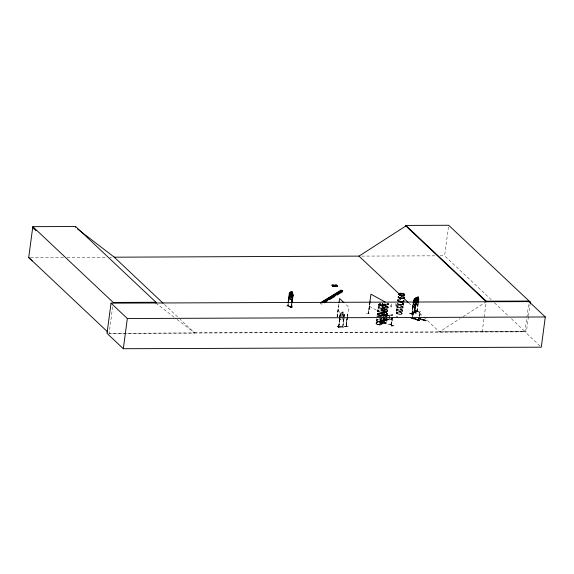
<?xml version="1.0" encoding="UTF-8"?>
<svg xmlns="http://www.w3.org/2000/svg" width="574" height="574" viewBox="0 0 574 574"><rect width="100%" height="100%" fill="white"/><g stroke="black" fill="none" stroke-linecap="round" stroke-linejoin="round"><path stroke-width="0.43" stroke-dasharray="2.87 2.15" d="M381.854 323.786C370.094 319.933 379.385 328.12 381.832 323.822M387.141 313.275L383.97 312.371L381.294 312.88M402.855 303.373L403.422 304.098M380.856 316.209L382.6 303.481M382.341 321.519L382.334 321.54A3.006 0.94 7.6 0 1 377.52 321.569A3.006 0.94 7.6 0 1 378.309 320.041A3.006 0.94 7.6 0 1 382.334 321.555L381.947 324.346A3.006 0.94 7.6 0 0 377.936 322.832A3.006 0.94 7.6 0 0 377.147 324.367A3.006 0.94 7.6 0 0 381.961 324.346L382.392 321.383A3.042 0.954 7.6 0 1 377.52 321.383A3.042 0.954 7.6 0 1 378.316 319.833A3.042 0.954 7.6 0 1 382.399 321.368L382.779 318.218M383.647 311.89L383.654 311.876A3.042 0.954 7.6 0 1 378.79 311.883A3.042 0.954 7.6 0 1 379.586 310.326A3.042 0.954 7.6 0 1 383.669 311.861L384.494 305.375A3.006 0.94 7.6 0 0 380.469 303.84L379.199 303.983L378.517 304.694M396.971 306.688L396.548 310.147M402.575 310.434L402.561 310.713M382.456 320.988L382.406 321.01A3.006 0.94 7.6 0 1 377.592 321.01A3.006 0.94 7.6 0 1 378.381 319.481A3.006 0.94 7.6 0 1 382.406 320.995L382.585 319.603M397 306.832L397.445 303.402A3.006 0.947 7.6 0 0 401.097 304.894L401.52 304.93L401.097 304.952A3.006 0.947 7.6 0 0 402.797 303.61M391.54 318.871L391.468 319.273L391.554 318.792M392.092 314.853L392.042 315.212M342.922 327.058L338.488 327.072L340.102 314.057L341.681 313.461L340.906 314.021L340.633 316.102M340.195 314.035L340.734 313.49M341.609 314.071L343.001 314.014M396.555 310.182L396.204 312.765M413.359 312.249L413.302 312.227A1.069 0.488 -72.7 0 1 413.201 313.77L413.258 313.784A1.069 0.488 -72.7 0 0 413.359 312.249L413.165 310.792M413.502 311.158L413.366 310.756M419.616 316.532L419.996 314.179A1.069 0.488 -72.7 0 0 420.096 312.636C420.692 307.98 418.668 315.743 419.752 311.797M377.247 314.193L377.283 313.777M379.285 313.648L378.976 313.849L379.392 313.935M379.149 313.87L379.507 313.748M380.77 304.249L380.246 304.306L380.662 304.428M380.419 304.363L381.158 304.464M379.888 313.964L379.12 313.784L379.658 313.978M380.763 304.148L380.462 304.17A2.985 0.94 7.6 0 1 384.436 305.641A2.985 0.94 7.6 0 1 379.651 305.655A2.985 0.94 7.6 0 1 380.44 304.134M381.208 315.37L381.294 315.578M382.549 303.402L382.736 303.976M383.647 312.687L383.906 312.959L383.188 312.687A2.985 0.94 7.6 0 1 387.185 314.143A2.985 0.94 7.6 0 1 382.399 314.157A2.985 0.94 7.6 0 1 383.188 312.636L383.281 312.73M383.669 311.488L383.726 311.503A3.006 0.94 7.6 0 1 378.862 311.51A3.006 0.94 7.6 0 1 379.651 309.974A3.006 0.94 7.6 0 1 383.676 311.488L384.049 308.661A3.006 0.94 7.6 0 0 380.024 307.198A3.006 0.94 7.6 0 0 379.235 308.733A3.006 0.94 7.6 0 0 384.042 308.712L384.056 308.668M383.712 312.959L382.994 312.808L383.367 312.636M385.039 314.287L385.233 314.473M386.46 304.909L386.524 304.794M386.058 323.047L386.044 323.298A3.006 0.94 7.6 0 0 381.954 321.827A3.006 0.94 7.6 0 0 381.165 323.363L380.01 322.545L380.289 322.021M386.869 316.654L387.68 310.878A3.042 0.954 7.6 0 1 382.801 310.878A3.042 0.954 7.6 0 1 383.604 309.321A3.042 0.954 7.6 0 1 387.68 310.857L387.737 310.512A3.006 0.94 7.6 0 0 383.669 308.97A3.006 0.94 7.6 0 0 382.88 310.505A3.006 0.94 7.6 0 0 387.694 310.484L388.132 307.528A3.042 0.954 7.6 0 1 383.245 307.542A3.042 0.954 7.6 0 1 384.049 305.992A3.042 0.954 7.6 0 1 388.124 307.528L388.182 307.176A3.006 0.94 7.6 0 0 384.114 305.641A3.006 0.94 7.6 0 0 383.324 307.169A3.006 0.94 7.6 0 0 388.139 307.155L388.584 304.177M402.812 303.502A3.006 0.94 7.6 0 1 401.484 304.787L403.142 304.6L403.436 303.926L403.4 304.363M384.121 308.159A3.006 0.94 7.6 0 0 380.096 306.638A3.006 0.94 7.6 0 0 379.306 308.173A3.006 0.94 7.6 0 0 384.121 308.159L384.48 305.361A3.006 0.94 7.6 0 0 380.469 303.854A3.006 0.94 7.6 0 0 379.679 305.375A3.006 0.94 7.6 0 0 384.494 305.375A3.006 0.94 7.6 0 1 379.679 305.375A3.006 0.94 7.6 0 1 380.469 303.854L383.425 304.349M402.532 310.412A3.006 0.94 7.6 0 0 398.507 308.891A3.006 0.94 7.6 0 0 397.717 310.426A3.006 0.94 7.6 0 0 402.532 310.412L402.977 307.09A3.006 0.94 7.6 0 1 398.162 307.09A3.006 0.94 7.6 0 1 398.952 305.562A3.006 0.94 7.6 0 1 402.977 307.076L403.364 304.069M412.082 317.939L412.491 314.1A1.069 0.488 -72.7 0 1 412.756 312.457L412.814 312.471A1.069 0.488 -72.7 0 0 412.491 314.1L412.024 317.924L419.522 320.263M419.551 312.866A1.069 0.488 -72.7 0 0 419.221 314.495L418.819 318.333L426.41 320.636L425.635 320.184L424.803 320.629L425.635 320.184M112.619 306.846L109.16 333.343L194.658 332.97L180.121 319.266M289.181 305.311L286.182 306.15M291.405 306.954L291.449 307.363L287.761 305.978C285.321 302.29 293.185 312.371 291.872 303.897M288.112 303.388L287.682 306.021M288.055 305.691C287.725 306.903 288.672 305.196 287.739 305.583M288.098 306.093L288.442 303.51M289.899 307.793L292.934 306.932M290.996 307.269L291.427 303.797M290.946 307.262L291.535 303.768M291.147 307.226L290.989 306.796L291.47 306.903M291.255 307.37L291.764 303.926M322.079 303.409L321.978 304.163L320.278 303.725M337.024 316.683L338.617 305.87L337.333 316.826M337.182 316.826L338.904 303.703M339.564 318.053L340.102 313.992M338.588 327.08L340.081 314.932L340.547 314.983L338.904 327.087L340.482 314.932M339.098 327.833L337.34 326.204L339.342 327.618M341.092 317.903L341.86 311.983L343.345 311.998L343.144 313.483M342.276 319.46L342.585 317.121M342.635 316.783L343.266 312.026M342.018 326.204L343.812 327.582M343.367 316.783L343.733 314.007L343.073 313.512M342.606 326.628C342.147 327.539 342.685 326.29 342.929 326.549M342.434 327.051L344.034 314.911L344.493 314.961L342.9 327.065L344.508 313.985L344.113 313.454L343.073 313.461M347.342 317.049L346.086 326.656L347.184 316.898M347.299 316.073L347.521 314.409M347.342 316.898L345.878 326.506M347.449 316.066L347.672 314.409M347.457 316.217L347.679 314.552M366.341 313.806L370.158 313.304M370.094 301.666L368.479 313.763L369.835 301.522M369.965 301.508L368.228 313.626M370.223 301.651L368.422 313.605M376.709 318.613L376.027 323.255M376.967 316.661L378.618 304.363M379.149 313.849L379.558 313.834M380.813 304.32L380.311 304.335M380.096 322.351L380.72 317.609M378.539 304.701C380.045 305.978 384.149 306.875 384.365 304.866M381.61 322.294L381.48 321.957L385.441 321.849M382.844 317.659L383.619 311.955M383.03 316.324L383.597 312.048A3.006 0.94 7.6 0 0 379.579 310.534A3.006 0.94 7.6 0 0 378.79 312.069A3.006 0.94 7.6 0 0 383.597 312.048M383.741 316.403L384.623 309.752L385.018 309.874L383.303 321.992L383.26 321.526M383.626 317.235L383.001 321.856M383.274 321.978L383.762 317.221M383.87 316.389L384.623 309.752M383.016 321.835L383.403 321.964L385.879 303.395M384.185 318.039L383.683 319.001M384.889 316.683L385.398 316.102L388.469 315.549L389.531 315.858L389.064 319.345L384.81 320.557L384.558 319.13L383.461 319.28M384.788 317.687L384.422 320.141M391.712 318.735C392.932 319.818 385.692 320.816 386.087 319.754L391.891 318.771L386.087 319.754M386.575 316.131C397.466 313.885 390.88 316.138 386.625 315.722L392.408 314.681L392.358 315.176L392.415 314.746M386.151 320.213L386.202 319.804M386.689 316.181L386.625 315.722M385.965 323.341L386.611 318.606M389 319.302L389.452 315.879M393.434 325.802L389.387 324.41M389.976 324.288L393.24 325.831L389.567 324.181M391.69 319.158L391.733 318.714M392.272 314.681L392.099 315.226M391.095 325.106L392.107 317.508M392.379 317.479L391.368 325.221L392.487 317.479M391.325 326.19L394.962 325.609M392.716 317.587L391.432 325.214M401.118 304.902L401.427 304.765A3.006 0.94 7.6 0 1 397.438 303.524L398.521 304.27M402.087 313.748A3.006 0.94 7.6 0 0 398.062 312.234A3.006 0.94 7.6 0 0 397.273 313.77A3.006 0.94 7.6 0 0 402.087 313.748L402.525 310.785A3.042 0.954 7.6 0 0 398.442 309.243A3.042 0.954 7.6 0 0 397.646 310.799A3.042 0.954 7.6 0 0 402.525 310.778M413.768 314.638L409.592 313.418M412.95 306.308C415.102 307.112 415.648 301.572 414.787 305.512L412.95 306.308L413.208 302.555M413.122 303.345L411.716 313.949L414.062 312.909M413.517 301.91L411.881 314.007L414.22 312.974L415.562 302.606M411.945 313.992L413.581 301.773M412.118 313.906L413.725 301.816M412.735 311.804L416.889 313.282L412.749 311.79M412.814 312.471L413.029 310.979M415.325 301.795L414.005 313.074L415.418 302.563M415.239 303.567L413.99 313.06M418.116 303.108L417.011 311.732L414.708 312.629L416.021 303.137M417.111 311.151C417.757 312.629 413.754 312.242 415.146 312.579L416.487 302.218M414.894 312.672L416.279 302.319M416.344 313.497L412.082 312.062M417.858 303.926L416.817 311.696L417.09 311.158M416.107 319.517L416.911 319.288M416.925 319.18L416.05 319.115M418.209 303.876L417.183 311.653M417.52 319.962L418.324 319.725M417.592 319.388L416.76 319.833L418.338 319.625M419.235 312.184L415.074 310.735L419.336 312.148M418.841 319.775L418.008 320.22L418.841 319.775L419.608 320.227L412.979 318.132M422.966 319.359L422.134 319.797L422.966 319.359C425.054 319.553 421.452 320.436 423.712 319.589M424.38 319.797L423.547 320.242L425.133 320.034M418.137 318.627L425.499 321.01L426.389 320.421M491.251 299.764L444.613 255.803L448.681 225.273M482.189 331.98L486.221 301.766L463.196 316.59M539.962 345.957L524.966 331.822L528.998 301.608M528.439 316.525L526.437 331.507L439.44 331.887L460.226 318.498M528.554 315.643L530.082 304.184M412.878 316.145L413.201 313.77M419.673 316.554L419.996 314.179M402.898 307.635A3.006 0.94 7.6 0 0 398.88 306.121A3.006 0.94 7.6 0 0 398.091 307.65A3.006 0.94 7.6 0 0 402.898 307.635L402.912 307.564M402.453 310.964A3.006 0.94 7.6 0 0 398.435 309.451A3.006 0.94 7.6 0 0 397.646 310.986A3.006 0.94 7.6 0 0 402.453 310.964L402.467 310.886M391.92 314.724L392.099 314.803M391.49 319.223L391.418 318.764M418.195 302.613L417.772 304.148L415.971 304.93M415.971 304.751L416.408 303.165L416.014 304.765L414.206 305.569L416.014 304.765M377.261 313.913L378.517 313.253M383.296 314.817L379.823 315.241L377.261 314.028M387.077 314.035L387.314 313.799A3.006 0.94 7.6 0 0 383.224 312.313A3.006 0.94 7.6 0 0 382.435 313.849L384.623 314.337L387.07 314.05M409.592 313.411L413.775 314.631M409.714 313.304L413.883 314.552M409.736 313.124L413.911 314.365M412.584 312.091L416.76 313.318M340.683 313.533L344.113 313.526L344.486 314.028L343.331 319.46L343.955 317.989M396.95 316.425L397.603 316.36M387.837 324.604L391.49 323.801M418.711 320.601L413.172 318.599M426.295 320.672L425.564 320.866M385.061 319.094L384.996 319.589L386.388 318.412L387.572 319.166L387.651 318.635M387.299 313.827L387.314 313.813A3.006 0.94 7.6 0 1 382.435 313.849M386.417 320.364A3.042 0.954 7.6 0 0 382.334 318.828A3.042 0.954 7.6 0 0 381.538 320.385A3.042 0.954 7.6 0 0 386.417 320.364L386.417 320.371M403.235 303.718L402.833 303.51M396.239 316.453L397.186 316.166M382.564 305.856L382.514 305.87M386.288 304.916L386.668 304.959M381.38 315.557L378.388 315.004L377.276 314.078M381.064 315.291C382.973 316.267 384.515 313.784 381.279 313.045M377.527 313.526L382.155 313.856M381.538 312.651L384.774 312.335L387.314 313.504M380.261 322.036L383.504 321.842L386.065 323.047M403.185 304.457L401.491 304.787L398.528 304.277M396.369 312.45C398.076 311.89 401.434 311.919 402.152 313.72C401.176 315.097 394.575 313.971 396.806 312.278M411.816 313.49L413.99 312.758M412.168 313.476L411.795 313.49M388.031 318.462L387.019 319.366L384.889 319.747L384.594 319.144M338.423 327.015L342.865 326.993M415.181 312.163L414.787 312.199L415.174 312.256M381.559 312.514L381.459 313.476L383.274 314.645A2.985 0.94 7.6 0 1 378.453 314.667A2.985 0.94 7.6 0 1 379.235 313.146L382.176 313.713M414.392 304.263L413.675 304.586L413.452 303.567M417.786 304.191L415.942 304.988L415.928 303.639M415.16 310.907L419.343 312.177M413.84 312.715L411.967 313.569M414.93 312.242L416.839 311.395M415.002 312.227L416.982 311.438M415.655 303.524L414.937 303.847L414.708 302.828M416.172 318.943L415.339 319.388L416.322 319.158M418.905 318.8L419.723 318.462M419.594 320.012L418.819 320.55L411.285 318.297M380.411 304.464L381.1 304.435M385.075 303.517L384.53 303.495M388.304 304.679L386.517 305.074M379.012 313.777L379.235 313.655A2.985 0.94 7.6 0 1 383.167 315.148A2.985 0.94 7.6 0 1 378.388 315.162A2.985 0.94 7.6 0 1 379.17 313.641M385.269 314.495L387.048 314.186L387.321 313.497M387.113 313.368L387.314 313.677A2.985 0.94 7.6 0 1 382.471 313.662A2.985 0.94 7.6 0 1 383.253 312.141A2.985 0.94 7.6 0 1 387.249 313.648L387.314 313.648M423.253 319.539L422.586 319.517L423.189 319.596M290.975 306.925L288.076 305.834M289.956 307.556L292.948 306.746M338.61 326.649L339.019 326.757M383.088 312.751L383.741 312.808M383.482 312.988L383.633 312.773M386.058 314.452L386.625 314.344M386.037 320.163L391.698 319.115M384.81 323.829L386.037 323.327A3.006 0.94 7.6 0 1 381.165 323.363L384.802 323.829M391.095 325.056L391.339 325.013M384.989 319.008L387.12 318.62M383.454 319.352L384.637 319.094M384.788 320.493L387.873 319.962M381.452 322.208L385.448 321.835L381.61 322.287M382.542 312.242L383.231 312.206M378.524 313.253L379.213 313.21A2.985 0.94 7.6 0 1 383.231 314.652M385.384 314.358L386.065 314.322M340.145 314.99L340.547 314.983M344.493 314.961L344.034 314.911M345.928 326.161L346.316 326.211L345.964 326.068M338.961 326.699L342.477 326.735M348.483 326.721L343.941 326.671L348.483 326.735M361.72 256.104L435.695 255.832M440.15 255.817L444.613 255.803M30.479 257.504L63.463 257.382M67.029 257.374L106.24 257.224M109.806 257.217L111.593 257.209M339.571 317.982L339.901 319.474L343.352 319.474M194.471 332.791L525.002 331.571L510.688 318.075M108.802 333.358L524.966 331.822M401.47 304.916L399.181 304.629L397.38 303.624A2.985 0.94 7.6 0 0 401.434 305.074A2.985 0.94 7.6 0 0 402.223 303.553M379.601 314.043L379.141 313.971M385.362 314.502L382.399 314A3.006 0.947 7.6 0 1 383.202 312.464A3.006 0.947 7.6 0 1 387.228 313.978A3.006 0.947 7.6 0 1 382.406 314L383.073 314.2M386.467 304.866L383.669 304.493L384.343 304.694M379.809 315.363L380.591 315.456M378.553 324.733L379.335 324.834M399.181 304.615L399.935 304.772M346.065 326.491L348.813 307.212L345.125 303.732M388.454 315.6L389.531 315.858M412.885 304.952L413 306.322M414.091 304.191L414.206 305.569L414.119 304.177M418.97 318.226L426.417 320.622M418.726 318.434L426.152 320.737M413 318.068L419.58 320.12L411.938 318.025M411.364 318.154L418.977 320.486M379.658 305.483L380.325 305.698M379.055 315.198L377.843 314.739M391.518 318.699L391.877 318.814M369.333 306.251L384.386 314.617M388.383 303.861L387.995 303.589A3.006 0.94 7.6 0 1 386.639 304.866A3.006 0.94 7.6 0 1 382.6 303.603M386.718 303.424A2.985 0.94 7.6 0 1 388.232 304.851A2.985 0.94 7.6 0 1 384.329 304.866L382.743 303.969M155.87 303.165L174.209 317.25M177.029 319.424L194.658 332.97M344.034 326.721L348.411 326.635M337.519 326.197L339.334 327.862M494.487 302.814L508.09 315.635M408.788 303L423.138 316.525M423.791 317.135L439.627 332.066M337.986 310.606L344.127 316.396M339.901 319.474L339.65 317.989M164.473 304.521L179.468 318.656M423.562 320.134A309.235 46.774 16.7 0 1 410.381 318.405M403.192 303.56A2.985 0.94 7.6 0 1 401.506 304.579A2.985 0.94 7.6 0 1 397.667 303.581M402.833 303.366A3.006 0.947 7.6 0 1 401.499 304.658A3.006 0.947 7.6 0 1 397.452 303.388M400.903 296.643A3.006 0.94 7.6 0 1 402.424 296.901M400.925 296.435A3.042 0.954 7.6 0 1 402.467 296.701M401.735 296.363A3.042 0.954 7.6 0 1 402.489 296.528M399.734 299.571A3.042 0.954 7.6 0 1 400.501 299.599M399.712 299.743A3.042 0.954 7.6 0 1 400.48 299.772M399.777 299.391A3.006 0.94 7.6 0 1 400.53 299.42M396.175 303.847A4.047 2.662 -65.6 0 1 396.304 305.677L396.785 305.59L395.974 306.595L395.393 305.849L395.873 305.755A3.379 2.224 -65.6 0 0 395.464 303.639M391.712 303.897A4.047 2.662 -65.6 0 0 390.499 306.746L390.019 306.839L390.65 307.578L391.511 306.559L391.03 306.652A3.379 2.224 -65.6 0 1 392.609 303.675M377.183 316.453A3.006 0.94 7.6 0 1 381.107 316.439M377.527 316.468A3.042 0.954 7.6 0 1 380.34 316.461M382.155 318.592A3.006 0.94 7.6 0 1 379.378 318.606M384.329 304.866A2.985 0.94 7.6 0 1 382.815 303.438M387.428 303.352A3.006 0.94 7.6 0 1 386.639 304.887A3.006 0.94 7.6 0 1 382.614 303.373M381.057 316.532A3.042 0.954 7.6 0 1 382.779 315.492A3.042 0.954 7.6 0 1 386.689 316.511M383.934 318.606A3.006 0.94 7.6 0 1 386.302 320.141A3.006 0.94 7.6 0 1 382.04 320.156A3.006 0.94 7.6 0 1 381.158 318.62M380.885 316.468A3.006 0.94 7.6 0 1 382.772 315.7A3.006 0.94 7.6 0 1 386.252 316.446M381.079 316.36A3.042 0.954 7.6 0 1 382.801 315.32A3.042 0.954 7.6 0 1 386.711 316.339M381.516 316.432A3.006 0.94 7.6 0 1 382.844 315.14A3.006 0.94 7.6 0 1 386.883 316.41M342.111 312.278L342.047 312.773L342.922 312.773L342.994 312.278L342.111 312.278M388.06 307.693L388.06 307.714A3.006 0.94 7.6 0 1 383.245 307.729A3.006 0.94 7.6 0 1 384.035 306.193A3.006 0.94 7.6 0 1 388.06 307.714L388.06 307.678M387.615 311.029L387.608 311.043A3.006 0.94 7.6 0 1 382.801 311.065A3.006 0.94 7.6 0 1 383.59 309.529A3.006 0.94 7.6 0 1 387.615 311.043L387.615 311.015M384.135 308.489L384.135 308.503A3.042 0.954 7.6 0 0 380.031 306.99A3.042 0.954 7.6 0 0 379.235 308.547A3.042 0.954 7.6 0 0 384.114 308.525L384.114 308.532M402.991 307.406L402.991 307.42A3.042 0.954 7.6 0 0 398.887 305.913A3.042 0.954 7.6 0 0 398.091 307.463A3.042 0.954 7.6 0 0 402.97 307.449L402.955 307.463M397.308 313.583A2.985 0.94 7.6 0 0 402.087 313.569A2.985 0.94 7.6 0 0 398.091 312.062A2.985 0.94 7.6 0 0 397.308 313.583M397.667 310.627A3.042 0.954 7.6 0 0 402.546 310.606A3.042 0.954 7.6 0 0 398.464 309.07A3.042 0.954 7.6 0 0 397.667 310.627M398.112 307.291A3.042 0.954 7.6 0 0 402.991 307.277A3.042 0.954 7.6 0 0 398.908 305.741A3.042 0.954 7.6 0 0 398.112 307.291M378.417 314.853A3.006 0.94 7.6 0 0 383.231 314.832A3.006 0.94 7.6 0 0 379.206 313.318A3.006 0.94 7.6 0 0 378.417 314.853A3.006 0.94 7.6 0 0 383.224 314.846A3.006 0.94 7.6 0 0 379.206 313.325A3.006 0.94 7.6 0 0 378.417 314.861M378.811 311.711A3.042 0.954 7.6 0 0 383.69 311.689A3.042 0.954 7.6 0 0 379.608 310.154A3.042 0.954 7.6 0 0 378.811 311.711M379.256 308.374A3.042 0.954 7.6 0 0 384.135 308.353A3.042 0.954 7.6 0 0 380.053 306.817A3.042 0.954 7.6 0 0 379.256 308.374M377.183 324.174A2.985 0.94 7.6 0 0 381.968 324.152A2.985 0.94 7.6 0 0 377.965 322.653A2.985 0.94 7.6 0 0 377.183 324.174M377.175 324.181A2.992 0.94 7.6 0 0 381.968 324.159A2.992 0.94 7.6 0 0 377.965 322.653A2.992 0.94 7.6 0 0 377.175 324.181M378.395 315.004A3.006 0.947 7.6 0 0 383.217 314.983A3.006 0.947 7.6 0 0 379.184 313.469A3.006 0.947 7.6 0 0 378.395 315.004M377.541 321.21A3.042 0.954 7.6 0 0 382.42 321.196A3.042 0.954 7.6 0 0 378.345 319.661A3.042 0.954 7.6 0 0 377.541 321.21M382.428 313.892A3.006 0.94 7.6 0 0 387.242 313.87A3.006 0.94 7.6 0 0 383.217 312.356A3.006 0.94 7.6 0 0 382.428 313.892M382.829 310.706A3.042 0.954 7.6 0 0 387.708 310.685A3.042 0.954 7.6 0 0 383.626 309.149A3.042 0.954 7.6 0 0 382.829 310.706M383.274 307.37A3.042 0.954 7.6 0 0 388.153 307.355A3.042 0.954 7.6 0 0 384.071 305.82A3.042 0.954 7.6 0 0 383.274 307.37M381.538 320.572A3.006 0.94 7.6 0 0 386.345 320.55A3.006 0.94 7.6 0 0 382.327 319.036A3.006 0.94 7.6 0 0 381.538 320.572M381.201 323.169A2.985 0.94 7.6 0 0 385.979 323.155A2.985 0.94 7.6 0 0 381.983 321.648A2.992 0.94 7.6 0 0 381.193 323.176A2.992 0.94 7.6 0 0 385.986 323.155A2.992 0.94 7.6 0 0 381.983 321.648A2.985 0.94 7.6 0 0 381.201 323.169M381.559 320.213A3.042 0.954 7.6 0 0 386.438 320.192A3.042 0.954 7.6 0 0 382.356 318.656A3.042 0.954 7.6 0 0 381.559 320.213"/><path stroke-width="0.86" d="M400.566 293.551A2.985 0.94 7.6 0 0 399.777 295.072A2.985 0.94 7.6 0 0 404.562 295.058A2.985 0.94 7.6 0 0 400.566 293.551L400.408 293.673M401.025 293.601L400.752 293.931L400.745 293.551M400.401 293.687L401.133 293.673M401.262 293.788L400.659 293.637M32.137 260.811L28.7 257.511L32.818 226.673L75.596 226.515L155.992 302.283L155.683 302.986M75.481 227.39L75.596 226.515M111.047 303.151L107.015 333.365L123.317 348.727L541.268 347.184L545.3 316.97L528.998 301.608L111.047 303.151L127.342 318.513L545.3 316.97M123.317 348.727L127.342 318.513M288.119 302.555L289.454 292.97L290.781 292.891M289.181 298.588L292.044 299.671L292.625 298.329L292.015 299.678L289.145 298.595L289.526 292.991M288.457 302.677L289.712 294.017L289.274 293.917L289.712 294.017M290.781 292.97L290.982 291.405L292.202 291.865L292.13 296.887L291.362 297.849L290.222 297.418L289.77 295.997L290.135 293.221L290.817 292.955M292.202 291.865L291.922 293.393L293.156 294.347L291.987 303.036M291.549 302.936L292.582 295.165L293.02 295.266L292.582 295.165M291.649 302.907L292.69 295.136M291.879 303.065L292.919 295.294M327.216 300.31L327.115 301.063L324.181 302.835M327.991 299.068L328.091 298.315M329.792 298.76L329.691 299.513L334.829 296.414L334.929 295.653M333.185 285.472L333.056 285.816L331.894 285.135L333.745 285.127L333.422 285.809L334.599 286.239L333.422 285.809M333.408 285.127L333.157 285.723L332.253 285.135M334.635 285.988L333.358 285.651L332.769 286.247L333.092 285.565L331.894 285.135M333.114 286.247L333.358 285.651M336.077 285.465L335.948 285.809L334.778 285.12L336.637 285.113L336.314 285.802L337.49 286.225L336.314 285.802M336.299 285.12L336.048 285.716L335.137 285.12M337.526 285.974L336.249 285.644L335.661 286.232L335.984 285.558L334.778 285.12M336.005 286.232L336.249 285.644M335.704 294.419L337.397 294.864L337.505 294.103M339.019 302.842L339.6 298.523L343.898 302.577M340.942 290.559L340.992 290.186L342.692 290.623L342.542 291.757L337.397 294.864M369.907 301.931L370.947 294.168L385.247 302.111M399.009 293.78L358.987 256.119L405.825 225.998L405.904 225.431L448.681 225.273L529.077 301.041L528.998 301.608M413.208 302.555L414.45 298.595L415.26 298.265L415.031 299.815M413.251 302.57L413.761 300.31M413.639 302.182L414.27 300.123M414.019 302.01L414.206 300.618L414.916 300.295L414.643 302.376M414.32 300.137L414.45 298.595M415.024 302.204L415.26 298.265M415.275 301.271L415.461 299.879L416.408 299.413L415.698 301.321M415.411 302.347L415.705 299.929L415.418 302.563M415.562 302.606L415.791 300.876M416.401 297.562L416.207 299.054L416.81 298.767L416.982 299.19M415.813 302.333L416.172 299.528L415.59 301.056L415.239 299.901M416.136 302.276L416.753 298.989L418.575 298.2L418.216 302.606M416.2 302.168L416.48 297.519L415.662 297.849L415.081 300.051M416.279 302.319L416.573 300.453M416.451 302.247L417.269 298.803M417.312 298.817L417.449 297.275L418.252 296.945L418.023 298.494M417.922 301.58L417.98 298.48M418.145 302.598L418.676 298.638M418.439 302.146L418.783 299.556M405.904 225.431L486.293 301.199L486.221 301.766L405.825 225.998M530.204 303.302L530.441 301.544M414.557 302.096L415.26 300.188L414.45 301.831L413.969 300.819L414.241 302.254M416.767 302.154L417.233 300.934L416.982 299.441L417.915 298.975L417.542 301.752L416.832 302.075L417.198 299.298L417.449 300.511L418.216 298.853L417.549 300.776L417.822 302.182M416.459 299.65L416.796 299.004M414.672 300.216L415.468 299.334M332.769 286.247L333.056 285.816M333.451 285.558L333.745 285.127M335.661 286.232L335.948 285.809M336.342 285.551L336.637 285.113M400.774 293.644L401.111 293.831M402.568 295.323L402.726 295.33M340.992 290.186L320.378 302.964L340.21 291.004M322.889 302.57L342.692 290.623M323.549 302.527L342.642 291.004M418.224 297.009L417.449 297.275M415.755 299.937L415.533 299.506L415.059 299.757M413.761 300.353L415.583 299.52M416.286 297.884L415.755 298.58L416.222 298.38M415.009 299.571L416.789 298.824M400.573 293.78L400.946 293.859M402.69 295.273L402.324 295.33M402.769 295.466L402.367 295.452M155.992 302.283L113.207 302.441L32.818 226.673M486.293 301.199L529.077 301.041M400.996 293.953L400.537 293.881M336.213 285.895L337.132 286.232M333.322 285.902L334.247 286.239M289.97 292.661L292.812 293.709M77.598 229.019L114.262 257.195L359.044 256.119M403.572 298.085L408.136 302.39M114.075 257.016L163.167 303.287M28.7 257.511L107.797 332.059M32.696 227.548L36.133 230.848M415.533 299.506L415.727 299.972M417.348 301.178L417.556 302.39M403.558 300.955A3.006 0.94 7.6 0 1 400.709 301.91A3.006 0.94 7.6 0 1 398.055 300.252M403.687 297.16A3.042 0.954 7.6 0 1 401.578 298.43A3.042 0.954 7.6 0 1 398.485 296.715M403.63 300.396A3.006 0.94 7.6 0 1 400.788 301.35A3.006 0.94 7.6 0 1 398.126 299.693M403.63 297.354A3.006 0.94 7.6 0 1 401.549 298.616A3.006 0.94 7.6 0 1 398.5 296.916M403.644 300.589A3.042 0.954 7.6 0 1 400.76 301.551A3.042 0.954 7.6 0 1 398.062 299.879M403.709 296.988A3.042 0.954 7.6 0 1 401.599 298.265A3.042 0.954 7.6 0 1 398.507 296.543M403.701 296.794A3.006 0.94 7.6 0 1 401.621 298.057A3.006 0.94 7.6 0 1 398.571 296.356M403.809 301.027A3.042 0.954 7.6 0 1 400.343 301.666A3.042 0.954 7.6 0 1 398.04 300.051M290.753 293.45L290.379 296.227L291.52 296.658L291.886 293.881L290.753 293.45M291.183 291.793L291.118 292.288L291.85 292.568L291.915 292.073L291.183 291.793M414.564 298.824L414.5 299.319L415.024 298.616L414.564 298.824M417.556 297.504L417.492 297.999L418.016 297.296L417.556 297.504M290.25 293.292L290.796 295.294L289.755 296.751L291.004 295.703L291.865 297.547L291.305 295.474L292.302 294.125L291.901 293.967L291.111 295.043L290.25 293.292M369.965 301.508L369.965 301.508M399.805 294.785A3.006 0.94 7.6 0 0 404.62 294.771A3.006 0.94 7.6 0 0 400.595 293.257A3.006 0.94 7.6 0 0 399.805 294.785M399.784 294.914A3.006 0.947 7.6 0 0 404.605 294.892A3.006 0.947 7.6 0 0 400.573 293.379A3.006 0.947 7.6 0 0 399.784 294.914"/></g></svg>
